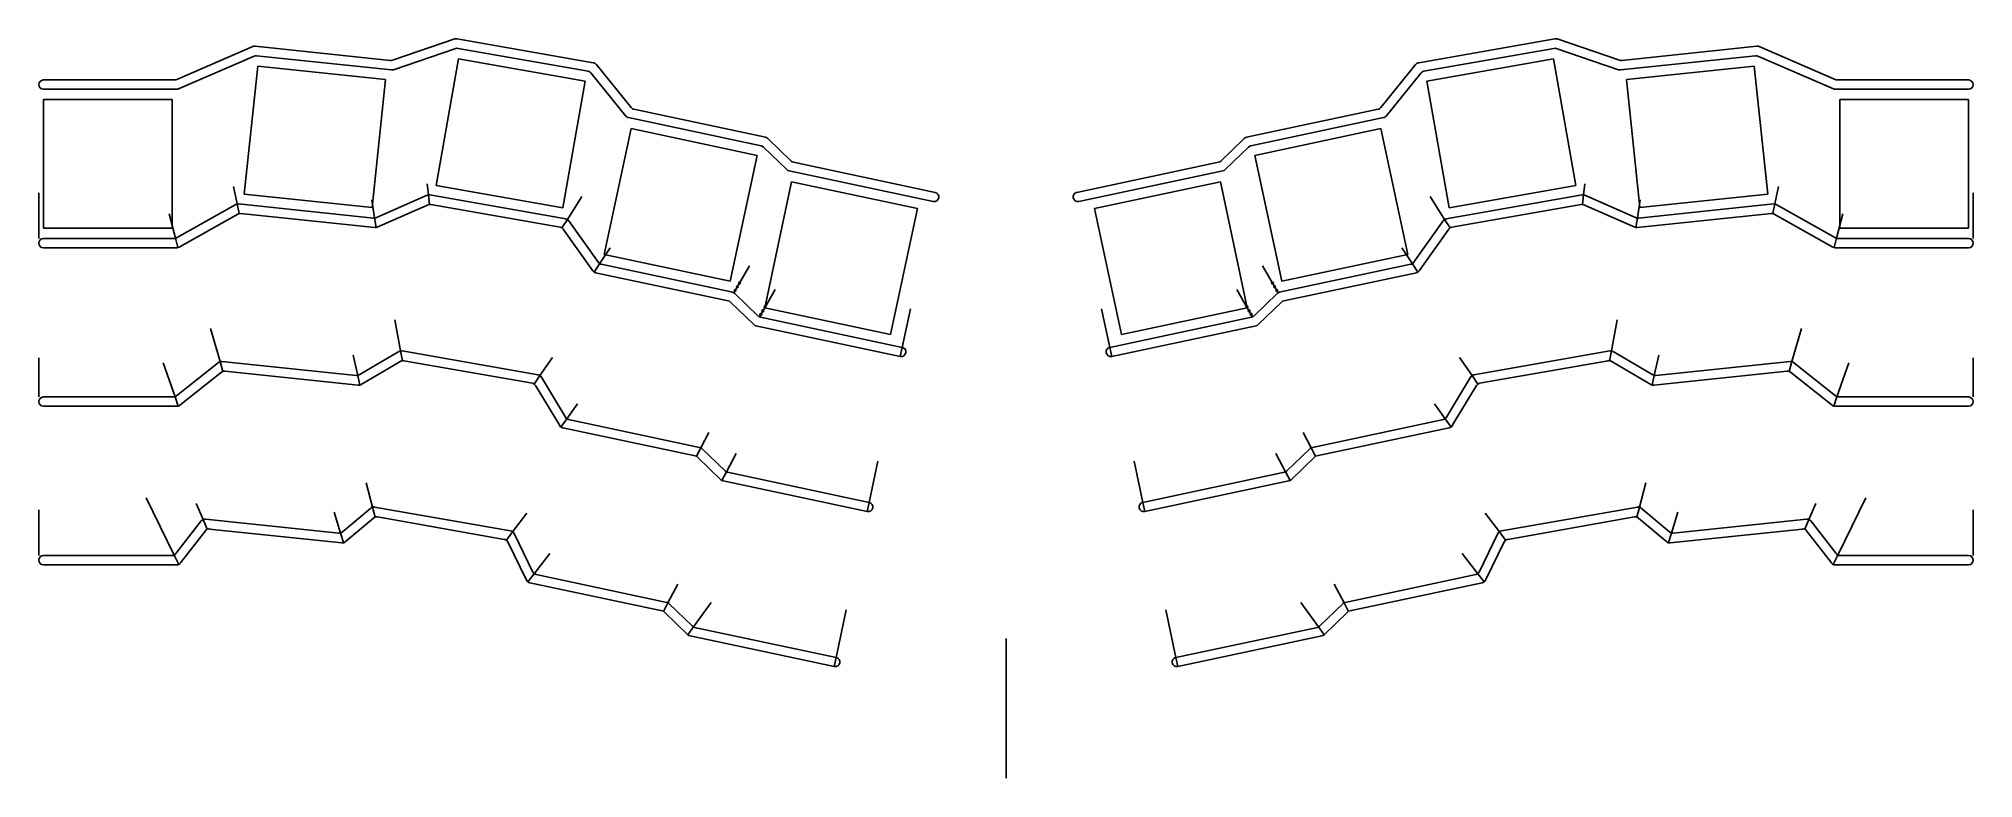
# Model space of a CAD drawing. Header units: millimetres. Extents: x -104 to 104, y 0 to 79.
import ezdxf

# ---------------------------------------------------------------- set-up
doc = ezdxf.new("R2010")
doc.units = ezdxf.units.MM
doc.layers.get('0').update_dxf_attribs({"linetype": 'CONTINUOUS'})

msp = doc.modelspace()

# ---------------------------------------------------------------- linework, layer by layer
for p, q in [((-59.07, 79.31), (-65.78, 77.02)), ((-44.25, 76.75), (-58.82, 79.32)), ((44.25, 76.75), (58.82, 79.32)), ((59.07, 79.31), (65.78, 77.02)), ((-80.75, 78.48), (-88.9, 74.94)), ((-80.59, 77.46), (-88.69, 73.94)), ((-66, 76.99), (-80.5, 78.52)), ((-65.88, 75.98), (-80.34, 77.5)), ((-58.99, 78.28), (-65.67, 76)), ((-61.09, 63.58), (-58.7, 77.17)), ((-44.79, 75.83), (-58.74, 78.29)), ((-58.7, 77.17), (-45.11, 74.77)), ((44.79, 75.83), (58.74, 78.29)), ((58.7, 77.17), (45.11, 74.77)), ((61.09, 63.58), (58.7, 77.17)), ((58.99, 78.28), (65.67, 76)), ((65.88, 75.98), (80.34, 77.5)), ((66, 76.99), (80.5, 78.52)), ((80.59, 77.46), (88.69, 73.94)), ((80.75, 78.48), (88.9, 74.94)), ((-89.1, 74.9), (-103.19, 74.9)), ((-81.66, 62.65), (-80.22, 76.38)), ((-80.22, 76.38), (-66.5, 74.94)), ((-66.5, 74.94), (-67.94, 61.21)), ((-45.11, 74.77), (-47.5, 61.18)), ((-40.74, 71.03), (-44.49, 75.66)), ((-40.18, 71.94), (-43.95, 76.58)), ((40.18, 71.94), (43.95, 76.58)), ((40.74, 71.03), (44.49, 75.66)), ((45.11, 74.77), (47.5, 61.18)), ((80.22, 76.38), (66.5, 74.94)), ((66.5, 74.94), (67.94, 61.21)), ((81.66, 62.65), (80.22, 76.38)), ((89.1, 74.9), (103.19, 74.9)), ((-88.89, 73.9), (-103.19, 73.9)), ((-103.19, 72.8), (-89.39, 72.8)), ((-103.19, 59), (-103.19, 72.8)), ((-89.39, 72.8), (-89.39, 59)), ((88.89, 73.9), (103.19, 73.9)), ((103.19, 72.8), (89.39, 72.8)), ((89.39, 72.8), (89.39, 59)), ((103.19, 59), (103.19, 72.8)), ((-26.26, 67.84), (-40.45, 70.86)), ((-25.77, 68.76), (-39.9, 71.76)), ((25.77, 68.76), (39.9, 71.76)), ((26.26, 67.84), (40.45, 70.86)), ((-43.06, 56.18), (-40.19, 69.68)), ((-40.19, 69.68), (-26.69, 66.81)), ((-23.02, 66.21), (-25.52, 68.63)), ((23.02, 66.21), (25.52, 68.63)), ((40.19, 69.68), (26.69, 66.81)), ((43.06, 56.18), (40.19, 69.68)), ((-26.69, 66.81), (-29.56, 53.31)), ((-23.5, 65.29), (-26.01, 67.71)), ((23.5, 65.29), (26.01, 67.71)), ((26.69, 66.81), (29.56, 53.31)), ((-7.81, 61.88), (-23.26, 65.16)), ((-7.6, 62.85), (-22.77, 66.08)), ((7.6, 62.85), (22.77, 66.08)), ((7.81, 61.88), (23.26, 65.16)), ((-103.69, 57.9), (-103.69, 62.8)), ((-82.43, 61.6), (-82.82, 63.48)), ((-67.94, 61.21), (-81.66, 62.65)), ((-62.06, 62.55), (-67.57, 60.13)), ((-61.92, 62.59), (-62.06, 63.76)), ((-61.8, 61.55), (-61.92, 62.59)), ((-47.2, 60.01), (-61.78, 62.58)), ((-47.5, 61.18), (-61.09, 63.58)), ((-47.02, 59.94), (-45.46, 62.41)), ((-25.87, 50.48), (-23, 63.98)), ((-23, 63.98), (-9.5, 61.11)), ((23, 63.98), (9.5, 61.11)), ((25.87, 50.48), (23, 63.98)), ((47.02, 59.94), (45.46, 62.41)), ((47.2, 60.01), (61.78, 62.58)), ((47.5, 61.18), (61.09, 63.58)), ((61.8, 61.55), (61.92, 62.59)), ((61.92, 62.59), (62.06, 63.76)), ((62.06, 62.55), (67.57, 60.13)), ((67.94, 61.21), (81.66, 62.65)), ((82.43, 61.6), (82.82, 63.48)), ((103.69, 57.9), (103.69, 62.8)), ((-89.03, 57.92), (-89.72, 60.55)), ((-82.57, 61.55), (-88.91, 57.97)), ((-82.36, 60.52), (-88.65, 56.97)), ((-82.22, 60.58), (-82.43, 61.6)), ((-67.82, 60.09), (-82.27, 61.61)), ((-67.66, 59.07), (-82.06, 60.58)), ((-67.69, 60.1), (-67.99, 62.04)), ((-61.94, 61.51), (-67.41, 59.11)), ((-47.78, 59.1), (-61.65, 61.55)), ((-9.5, 61.11), (-12.37, 47.61)), ((9.5, 61.11), (12.37, 47.61)), ((47.78, 59.1), (61.65, 61.55)), ((61.94, 61.51), (67.41, 59.11)), ((67.66, 59.07), (82.06, 60.58)), ((67.69, 60.1), (67.99, 62.04)), ((67.82, 60.09), (82.27, 61.61)), ((82.22, 60.58), (82.43, 61.6)), ((82.36, 60.52), (88.65, 56.97)), ((82.57, 61.55), (88.91, 57.97)), ((89.03, 57.92), (89.72, 60.55)), ((-89.39, 59), (-103.19, 59)), ((-67.53, 59.07), (-67.69, 60.1)), ((-47.6, 59.03), (-47.02, 59.94)), ((-44.29, 54.43), (-47.46, 58.9)), ((-43.7, 55.33), (-46.88, 59.81)), ((43.7, 55.33), (46.88, 59.81)), ((44.29, 54.43), (47.46, 58.9)), ((47.6, 59.03), (47.02, 59.94)), ((67.53, 59.07), (67.69, 60.1)), ((89.39, 59), (103.19, 59)), ((-89.16, 57.9), (-103.19, 57.9)), ((-88.89, 56.9), (-103.19, 56.9)), ((-88.77, 56.92), (-89.03, 57.92)), ((-43.57, 55.2), (-42.45, 56.89)), ((-29.56, 53.31), (-43.06, 56.18)), ((29.56, 53.31), (43.06, 56.18)), ((43.57, 55.2), (42.45, 56.89)), ((88.77, 56.92), (89.03, 57.92)), ((88.89, 56.9), (103.19, 56.9)), ((89.16, 57.9), (103.19, 57.9)), ((-44.16, 54.3), (-43.57, 55.2)), ((-29.79, 51.21), (-43.99, 54.23)), ((-29.3, 52.13), (-43.4, 55.13)), ((-29.17, 52.08), (-27.51, 54.96)), ((29.17, 52.08), (27.51, 54.96)), ((29.3, 52.13), (43.4, 55.13)), ((29.79, 51.21), (43.99, 54.23)), ((44.16, 54.3), (43.57, 55.2)), ((-26.55, 49.58), (-29.06, 52)), ((-25.87, 50.48), (-24.75, 52.42)), ((25.87, 50.48), (24.75, 52.42)), ((26.55, 49.58), (29.06, 52)), ((-27.04, 48.66), (-29.55, 51.08)), ((-26.44, 49.5), (-25.87, 50.48)), ((-12.37, 47.61), (-25.87, 50.48)), ((-11.13, 46.22), (-10.25, 50.36)), ((11.13, 46.22), (10.25, 50.36)), ((12.37, 47.61), (25.87, 50.48)), ((26.44, 49.5), (25.87, 50.48)), ((27.04, 48.66), (29.55, 51.08)), ((-84.24, 44.69), (-85.28, 48.24)), ((-64.9, 45.84), (-65.5, 49.17)), ((-11.34, 45.25), (-26.8, 48.53)), ((-11.13, 46.22), (-26.31, 49.45)), ((11.13, 46.22), (26.31, 49.45)), ((11.34, 45.25), (26.8, 48.53)), ((64.9, 45.84), (65.5, 49.17)), ((84.24, 44.69), (85.28, 48.24)), ((-69.35, 43.26), (-65.07, 45.78)), ((-64.71, 44.79), (-64.9, 45.84)), ((-50.15, 43.27), (-64.73, 45.84)), ((-11.34, 45.25), (-11.13, 46.22)), ((11.34, 45.25), (11.13, 46.22)), ((50.15, 43.27), (64.73, 45.84)), ((64.71, 44.79), (64.9, 45.84)), ((69.35, 43.26), (65.07, 45.78)), ((-103.69, 40.9), (-103.69, 45.1)), ((-89.08, 40.93), (-90.35, 44.57)), ((-88.93, 41.01), (-84.42, 44.6)), ((-88.58, 40.01), (-84.11, 43.56)), ((-83.94, 43.65), (-84.24, 44.69)), ((-69.66, 43.19), (-84.05, 44.7)), ((-69.44, 42.16), (-83.75, 43.67)), ((-69.5, 43.2), (-69.97, 45.37)), ((-69.13, 42.23), (-64.88, 44.73)), ((-50.77, 42.37), (-64.54, 44.79)), ((-49.96, 43.19), (-48.61, 45.15)), ((49.96, 43.19), (48.61, 45.15)), ((50.77, 42.37), (64.54, 44.79)), ((69.13, 42.23), (64.88, 44.73)), ((69.44, 42.16), (83.75, 43.67)), ((69.5, 43.2), (69.97, 45.37)), ((69.66, 43.19), (84.05, 44.7)), ((83.94, 43.65), (84.24, 44.69)), ((88.58, 40.01), (84.11, 43.56)), ((88.93, 41.01), (84.42, 44.6)), ((89.08, 40.93), (90.35, 44.57)), ((103.69, 40.9), (103.69, 45.1)), ((-69.28, 42.17), (-69.5, 43.2)), ((-50.58, 42.28), (-49.96, 43.19)), ((-50.43, 42.13), (-47.84, 37.83)), ((-49.81, 43.04), (-47.21, 38.72)), ((49.81, 43.04), (47.21, 38.72)), ((50.43, 42.13), (47.84, 37.83)), ((50.58, 42.28), (49.96, 43.19)), ((69.28, 42.17), (69.5, 43.2)), ((-89.24, 40.9), (-103.19, 40.9)), ((-88.89, 39.9), (-103.19, 39.9)), ((-88.73, 39.93), (-89.08, 40.93)), ((-47.07, 38.57), (-45.94, 40.17)), ((47.07, 38.57), (45.94, 40.17)), ((88.73, 39.93), (89.08, 40.93)), ((88.89, 39.9), (103.19, 39.9)), ((89.24, 40.9), (103.19, 40.9)), ((-47.71, 37.68), (-47.07, 38.57)), ((-33.32, 34.58), (-47.52, 37.6)), ((-32.84, 35.5), (-46.89, 38.49)), ((32.84, 35.5), (46.89, 38.49)), ((33.32, 34.58), (47.52, 37.6)), ((47.71, 37.68), (47.07, 38.57)), ((-33.19, 34.54), (-32.71, 35.46)), ((-32.71, 35.46), (-31.84, 37.08)), ((-32.59, 35.37), (-30.08, 32.95)), ((32.59, 35.37), (30.08, 32.95)), ((32.71, 35.46), (31.84, 37.08)), ((33.19, 34.54), (32.71, 35.46)), ((-33.08, 34.45), (-30.57, 32.03)), ((-29.97, 32.87), (-28.93, 34.84)), ((-14.67, 29.6), (-13.73, 34.01)), ((14.67, 29.6), (13.73, 34.01)), ((29.97, 32.87), (28.93, 34.84)), ((33.08, 34.45), (30.57, 32.03)), ((-67.9, 29.09), (-68.6, 31.71)), ((-30.46, 31.95), (-29.97, 32.87)), ((-14.88, 28.62), (-30.33, 31.9)), ((-14.67, 29.6), (-29.84, 32.82)), ((14.67, 29.6), (29.84, 32.82)), ((14.88, 28.62), (30.33, 31.9)), ((30.46, 31.95), (29.97, 32.87)), ((67.9, 29.09), (68.6, 31.71)), ((-89.16, 23.95), (-92.17, 30.07)), ((-86.08, 27.76), (-86.81, 29.47)), ((-67.61, 28.02), (-67.9, 29.09)), ((-53.1, 26.53), (-67.68, 29.1)), ((-14.88, 28.62), (-14.67, 29.6)), ((14.88, 28.62), (14.67, 29.6)), ((53.1, 26.53), (67.68, 29.1)), ((67.61, 28.02), (67.9, 29.09)), ((86.08, 27.76), (86.81, 29.47)), ((89.16, 23.95), (92.17, 30.07)), ((-103.69, 23.9), (-103.69, 28.8)), ((-88.99, 24.1), (-86.28, 27.61)), ((-85.63, 26.71), (-86.08, 27.76)), ((-71.53, 26.3), (-85.83, 27.8)), ((-71.33, 26.31), (-72.02, 28.55)), ((-71.16, 26.41), (-68.09, 28.99)), ((-70.84, 25.37), (-67.8, 27.92)), ((-53.78, 25.63), (-67.39, 28.03)), ((-52.89, 26.44), (-51.37, 28.45)), ((52.89, 26.44), (51.37, 28.45)), ((53.78, 25.63), (67.39, 28.03)), ((70.84, 25.37), (67.8, 27.92)), ((71.16, 26.41), (68.09, 28.99)), ((71.33, 26.31), (72.02, 28.55)), ((71.53, 26.3), (85.83, 27.8)), ((85.63, 26.71), (86.08, 27.76)), ((88.99, 24.1), (86.28, 27.61)), ((103.69, 23.9), (103.69, 28.8)), ((-88.5, 23.1), (-85.83, 26.55)), ((-71.21, 25.26), (-85.38, 26.74)), ((-71.02, 25.28), (-71.33, 26.31)), ((-53.56, 25.54), (-52.89, 26.44)), ((-53.42, 25.36), (-51.4, 21.24)), ((-52.74, 26.26), (-50.72, 22.12)), ((52.74, 26.26), (50.72, 22.12)), ((53.42, 25.36), (51.4, 21.24)), ((53.56, 25.54), (52.89, 26.44)), ((71.02, 25.28), (71.33, 26.31)), ((71.21, 25.26), (85.38, 26.74)), ((88.5, 23.1), (85.83, 26.55)), ((-89.38, 23.9), (-103.19, 23.9)), ((-88.89, 22.9), (-103.19, 22.9)), ((-88.67, 22.95), (-89.16, 23.95)), ((-50.57, 21.95), (-48.9, 24.1)), ((50.57, 21.95), (48.9, 24.1)), ((88.67, 22.95), (89.16, 23.95)), ((88.89, 22.9), (103.19, 22.9)), ((89.38, 23.9), (103.19, 23.9)), ((-51.26, 21.07), (-50.57, 21.95)), ((-36.86, 17.96), (-51.06, 20.97)), ((-36.37, 18.87), (-50.37, 21.85)), ((-36.24, 18.83), (-35.18, 20.82)), ((36.24, 18.83), (35.18, 20.82)), ((36.37, 18.87), (50.37, 21.85)), ((36.86, 17.96), (51.06, 20.97)), ((51.26, 21.07), (50.57, 21.95)), ((-36.73, 17.91), (-36.24, 18.83)), ((-36.13, 18.74), (-33.62, 16.32)), ((-33.51, 16.24), (-31.62, 18.86)), ((33.51, 16.24), (31.62, 18.86)), ((36.13, 18.74), (33.62, 16.32)), ((36.73, 17.91), (36.24, 18.83)), ((-36.62, 17.83), (-34.11, 15.4)), ((-18.2, 12.97), (-17.12, 18.07)), ((18.2, 12.97), (17.12, 18.07)), ((36.62, 17.83), (34.11, 15.4)), ((-34.11, 15.4), (-33.51, 16.24)), ((-18.41, 11.99), (-33.86, 15.27)), ((-18.2, 12.97), (-33.38, 16.19)), ((0, 0), (0, 15)), ((18.2, 12.97), (33.38, 16.19)), ((18.41, 11.99), (33.86, 15.27)), ((34.11, 15.4), (33.51, 16.24)), ((-18.41, 11.99), (-18.2, 12.97)), ((18.41, 11.99), (18.2, 12.97))]:
    msp.add_line(p, q)
for centre in [(-29.02, 52.34), (-28.8, 52.73), (-28.57, 53.12), (28.57, 53.12), (28.8, 52.73), (29.02, 52.34), (-26.29, 49.76), (-26.06, 50.15), (-25.84, 50.54), (25.84, 50.54), (26.06, 50.15), (26.29, 49.76)]:
    msp.add_circle(centre, 0.1)
for centre, start, end in [((-58.91, 78.83), 80, 108.811), ((58.91, 78.83), 71.189, 100), ((-80.55, 78.02), 84, 113.4545), ((-80.39, 77), 84, 113.4545), ((-65.95, 77.49), 264, 288.811), ((-58.83, 77.8), 80, 108.811), ((-44.33, 76.26), 39.0561, 80), ((44.33, 76.26), 100, 140.9439), ((58.83, 77.8), 71.189, 100), ((65.95, 77.49), 251.189, 276), ((80.39, 77), 66.5455, 96), ((80.55, 78.02), 66.5455, 96), ((-103.19, 74.4), 90, 180), ((-89.1, 75.4), 270, 293.4545), ((-65.83, 76.47), 264, 288.811), ((-44.88, 75.34), 39.0561, 80), ((44.88, 75.34), 100, 140.9439), ((65.83, 76.47), 251.189, 276), ((89.1, 75.4), 246.5455, 270), ((103.19, 74.4), 0, 90), ((-103.19, 74.4), 180, 270), ((-88.89, 74.4), 270, 293.4545), ((88.89, 74.4), 246.5455, 270), ((103.19, 74.4), 270, 360), ((-40.35, 71.35), 219.0561, 258), ((-39.79, 72.25), 219.0561, 258), ((39.79, 72.25), 282, 320.9439), ((40.35, 71.35), 282, 320.9439), ((-25.87, 68.27), 45.9946, 78), ((25.87, 68.27), 102, 134.0054), ((-26.36, 67.35), 45.9946, 78), ((26.36, 67.35), 102, 134.0054), ((-23.16, 65.65), 225.9946, 258), ((-22.67, 66.57), 225.9946, 258), ((22.67, 66.57), 282, 314.0054), ((23.16, 65.65), 282, 314.0054), ((-61.86, 62.09), 80, 113.7032), ((-7.7, 62.36), 258, 348), ((-7.7, 62.36), -12, 78), ((7.7, 62.36), 102, 192), ((7.7, 62.36), 192, 282), ((61.86, 62.09), 66.2968, 100), ((-82.33, 61.11), 84, 119.4866), ((-82.11, 60.09), 84, 119.4866), ((-61.74, 61.05), 80, 113.7032), ((61.74, 61.05), 66.2968, 100), ((82.11, 60.09), 60.5134, 96), ((82.33, 61.11), 60.5134, 96), ((-67.77, 60.59), 264, 293.7032), ((-67.61, 59.57), 264, 293.7032), ((-47.86, 58.61), 35.3447, 80), ((-47.29, 59.52), 35.3447, 80), ((47.29, 59.52), 100, 144.6553), ((47.86, 58.61), 100, 144.6553), ((67.61, 59.57), 246.2968, 276), ((67.77, 60.59), 246.2968, 276), ((-103.19, 57.4), 90, 180), ((-103.19, 57.4), 180, 270), ((-89.16, 58.4), 270, 299.4866), ((-88.89, 57.4), 270, 299.4866), ((88.89, 57.4), 240.5134, 270), ((89.16, 58.4), 240.5134, 270), ((103.19, 57.4), 0, 90), ((103.19, 57.4), 270, 360), ((-43.88, 54.72), 215.3447, 258), ((-43.29, 55.62), 215.3447, 258), ((43.29, 55.62), 282, 324.6553), ((43.88, 54.72), 282, 324.6553), ((-29.41, 51.64), 45.9946, 78), ((29.41, 51.64), 102, 134.0054), ((-29.89, 50.72), 45.9946, 78), ((29.89, 50.72), 102, 134.0054), ((-26.69, 49.02), 225.9946, 258), ((-26.2, 49.94), 225.9946, 258), ((26.2, 49.94), 282, 314.0054), ((26.69, 49.02), 282, 314.0054), ((-64.81, 45.35), 80, 120.4562), ((-11.24, 45.74), 258, 348), ((-11.24, 45.74), -12, 78), ((11.24, 45.74), 102, 192), ((11.24, 45.74), 192, 282), ((64.81, 45.35), 59.5438, 100), ((-84.1, 44.21), 84, 128.4744), ((-83.8, 43.17), 84, 128.4744), ((-64.62, 44.3), 80, 120.4562), ((64.62, 44.3), 59.5438, 100), ((83.8, 43.17), 51.5256, 96), ((84.1, 44.21), 51.5256, 96), ((-69.61, 43.69), 264, 300.4562), ((-69.39, 42.66), 264, 300.4562), ((-50.86, 41.87), 31.0513, 80), ((-50.24, 42.78), 31.0513, 80), ((50.24, 42.78), 100, 148.9487), ((50.86, 41.87), 100, 148.9487), ((69.39, 42.66), 239.5438, 276), ((69.61, 43.69), 239.5438, 276), ((-103.19, 40.4), 90, 180), ((-103.19, 40.4), 180, 270), ((-89.24, 41.4), 270, 308.4744), ((-88.89, 40.4), 270, 308.4744), ((88.89, 40.4), 231.5256, 270), ((89.24, 41.4), 231.5256, 270), ((103.19, 40.4), 0, 90), ((103.19, 40.4), 270, 360), ((-47.42, 38.09), 211.0513, 258), ((-46.78, 38.98), 211.0513, 258), ((46.78, 38.98), 282, 328.9487), ((47.42, 38.09), 282, 328.9487), ((-32.94, 35.01), 45.9946, 78), ((32.94, 35.01), 102, 134.0054), ((-33.43, 34.1), 45.9946, 78), ((33.43, 34.1), 102, 134.0054), ((-30.23, 32.39), 225.9946, 258), ((-29.74, 33.31), 225.9946, 258), ((29.74, 33.31), 282, 314.0054), ((30.23, 32.39), 282, 314.0054), ((-67.77, 28.61), 80, 130.0331), ((-14.77, 29.11), -12, 78), ((14.77, 29.11), 102, 192), ((67.77, 28.61), 49.9669, 100), ((-85.88, 27.3), 84, 142.3117), ((-67.48, 27.54), 80, 130.0331), ((-14.77, 29.11), 258, 348), ((14.77, 29.11), 192, 282), ((67.48, 27.54), 49.9669, 100), ((85.88, 27.3), 37.6883, 96), ((-85.43, 26.25), 84, 142.3117), ((-71.48, 26.79), 264, 310.0331), ((-71.16, 25.75), 264, 310.0331), ((-53.87, 25.14), 26.0885, 80), ((-53.19, 26.04), 26.0885, 80), ((53.19, 26.04), 100, 153.9115), ((53.87, 25.14), 100, 153.9115), ((71.16, 25.75), 229.9669, 276), ((71.48, 26.79), 229.9669, 276), ((85.43, 26.25), 37.6883, 96), ((-103.19, 23.4), 90, 180), ((-103.19, 23.4), 180, 270), ((-89.38, 24.4), 270, 322.3117), ((-88.89, 23.4), 270, 322.3117), ((88.89, 23.4), 217.6883, 270), ((89.38, 24.4), 217.6883, 270), ((103.19, 23.4), 0, 90), ((103.19, 23.4), -90, 0), ((-50.95, 21.46), 206.0885, 258), ((-50.27, 22.34), 206.0885, 258), ((50.27, 22.34), 282, 333.9115), ((50.95, 21.46), 282, 333.9115), ((-36.47, 18.39), 45.9946, 78), ((36.47, 18.39), 102, 134.0054), ((-36.96, 17.47), 45.9946, 78), ((36.96, 17.47), 102, 134.0054), ((-33.76, 15.76), 225.9946, 258), ((-33.27, 16.68), 225.9946, 258), ((33.27, 16.68), 282, 314.0054), ((33.76, 15.76), 282, 314.0054), ((-18.31, 12.48), -12, 78), ((18.31, 12.48), 102, 192), ((-18.31, 12.48), 258, 348), ((18.31, 12.48), 192, 282)]:
    msp.add_arc(centre, 0.5, start, end)

doc.saveas('drawing.dxf')
